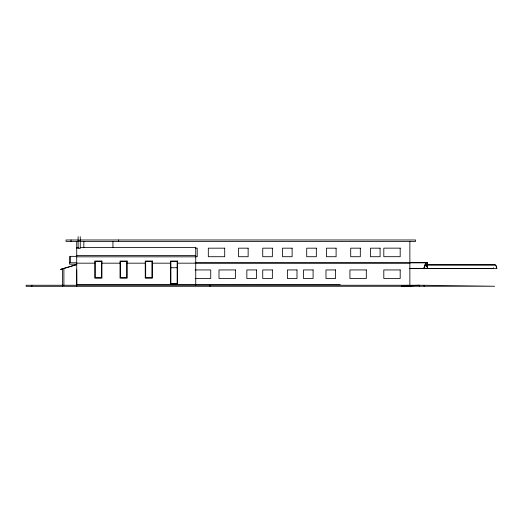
<?xml version="1.0" encoding="UTF-8"?>
<svg xmlns="http://www.w3.org/2000/svg" width="523" height="523" viewBox="0 0 523 523"><rect width="100%" height="100%" fill="white"/><g stroke="black" fill="none" stroke-linecap="round" stroke-linejoin="round"><path stroke-width="0.78" d="M493.535 267.73L493.385 268.43L409.457 268.377M424.774 265.586C422.323 272.928 427.814 257.728 425.114 264.815M426.513 262.651L427.468 262.755L427.605 268.43L427.356 267.377A13.82 2.615 -90 0 0 424.356 267.377L424.146 268.43L424.343 267.436A13.748 2.602 -90 0 1 427.35 267.436M424.251 267.521L424.284 267.377A13.82 2.615 90 0 1 427.291 267.377L427.585 268.338M425.905 263.167L426.585 262.651M76.724 264.579L60.557 269.423L76.665 264.599M406.502 286.323L419.413 285.257L419.413 286.323M408.156 285.257L401.71 285.78L401.71 286.323M419.413 285.257L401.71 285.78L405.364 286.323M78.372 239.979L66.035 239.979L66.035 241.397L78.306 241.397M79.764 239.979L415.556 239.979L415.556 241.397L79.764 241.397M78.123 240.848L80.261 240.848M76.724 247.503L78.352 247.503M79.98 247.503L195.739 247.503L195.739 285.257M76.724 248.17L77.352 248.17M195.648 248.17L197.21 248.17L197.21 256.715L195.648 256.715M76.724 255.401L195.739 255.401M76.724 256.355L69.951 256.355L69.951 262.768M76.724 256.826L195.739 256.826M409.862 262.703L427.5 262.703L427.539 268.43M76.724 262.768L69.598 262.768L69.598 264.193L76.724 264.193M195.086 262.768L427.468 262.755A21.789 4.119 -90 0 0 424.107 268.417L424.14 268.377M76.724 263.174L94.813 263.174M101.933 263.174L120.029 263.174M127.148 263.174L145.244 263.174M152.363 263.174L170.452 263.174M177.578 263.174L409.862 263.174M426.67 264.867L495.098 264.867A13.82 2.615 -90 0 1 496.85 268.43L409.431 268.43M425.859 264.939L495.098 264.939A13.748 2.602 90 0 1 496.595 267.436L496.83 268.43M170.884 267.73L177.153 267.73M62.42 268.665L63.898 268.874L63.898 285.257M76.724 269.94L76.789 284.545M195.131 269.94L210.736 269.94L210.736 278.491L195.131 278.491M76.724 284.545L340.231 284.545M424.107 285.257L26.15 285.257L26.15 286.323L494.621 286.251L424.107 285.257L424.107 286.323M409.862 241.397L409.862 285.257M209.984 285.257L209.984 286.323M118.629 239.979L118.629 241.397M112.929 241.397L112.929 247.627M83.843 241.397L83.843 247.732M80.261 236.677L80.261 248.438L78.123 248.438L78.123 236.677M76.724 241.397L76.724 286.323M71.023 239.979L71.023 241.397M70.023 256.355L70.023 262.768M62.472 268.874L62.472 286.323M31.851 285.257L31.851 286.323M224.7 248.17L208.317 248.17L208.317 256.715L224.7 256.715L224.7 248.17M248.137 248.17L238.521 248.17L238.521 256.715L248.137 256.715L248.137 248.17M272.352 248.17L262.736 248.17L262.736 256.715L272.352 256.715L272.352 248.17M292.115 248.17L282.505 248.17L282.505 256.715L292.115 256.715L292.115 248.17M316.337 248.17L306.72 248.17L306.72 256.715L316.337 256.715L316.337 248.17M336.099 248.17L326.483 248.17L326.483 256.715L336.099 256.715L336.099 248.17M360.314 248.17L350.704 248.17L350.704 256.715L360.314 256.715L360.314 248.17M380.084 248.17L370.467 248.17L370.467 256.715L380.084 256.715L380.084 248.17M400.187 248.144L383.804 248.144L383.804 256.695L400.187 256.695L400.187 248.144M101.933 261.036L94.813 261.036L94.813 278.131L101.933 278.131L101.933 261.036M127.148 261.036L120.029 261.036L120.029 278.131L127.148 278.131L127.148 261.036M152.363 261.036L145.244 261.036L145.244 278.131L152.363 278.131L152.363 261.036M177.578 261.036L170.452 261.036L170.452 283.832L177.578 283.832L177.578 261.036M101.508 261.467L95.238 261.467L95.238 277.706L101.508 277.706L101.508 261.467M126.723 261.467L120.453 261.467L120.453 277.706L126.723 277.706L126.723 261.467M151.938 261.467L145.669 261.467L145.669 277.706L151.938 277.706L151.938 261.467M177.153 261.467L170.884 261.467L170.884 283.401L177.153 283.401L177.153 261.467M235.376 269.94L218.993 269.94L218.993 278.491L235.376 278.491L235.376 269.94M256.46 269.94L246.843 269.94L246.843 278.491L256.46 278.491L256.46 269.94M272.352 269.94L262.736 269.94L262.736 278.491L272.352 278.491L272.352 269.94M296.999 269.94L287.382 269.94L287.382 278.491L296.999 278.491L296.999 269.94M313.094 269.94L303.477 269.94L303.477 278.491L313.094 278.491L313.094 269.94M335.603 269.94L325.986 269.94L325.986 278.491L335.603 278.491L335.603 269.94M366.303 269.94L349.92 269.94L349.92 278.491L366.303 278.491L366.303 269.94M400.187 269.94L383.804 269.94L383.804 278.491L400.187 278.491L400.187 269.94"/></g></svg>
